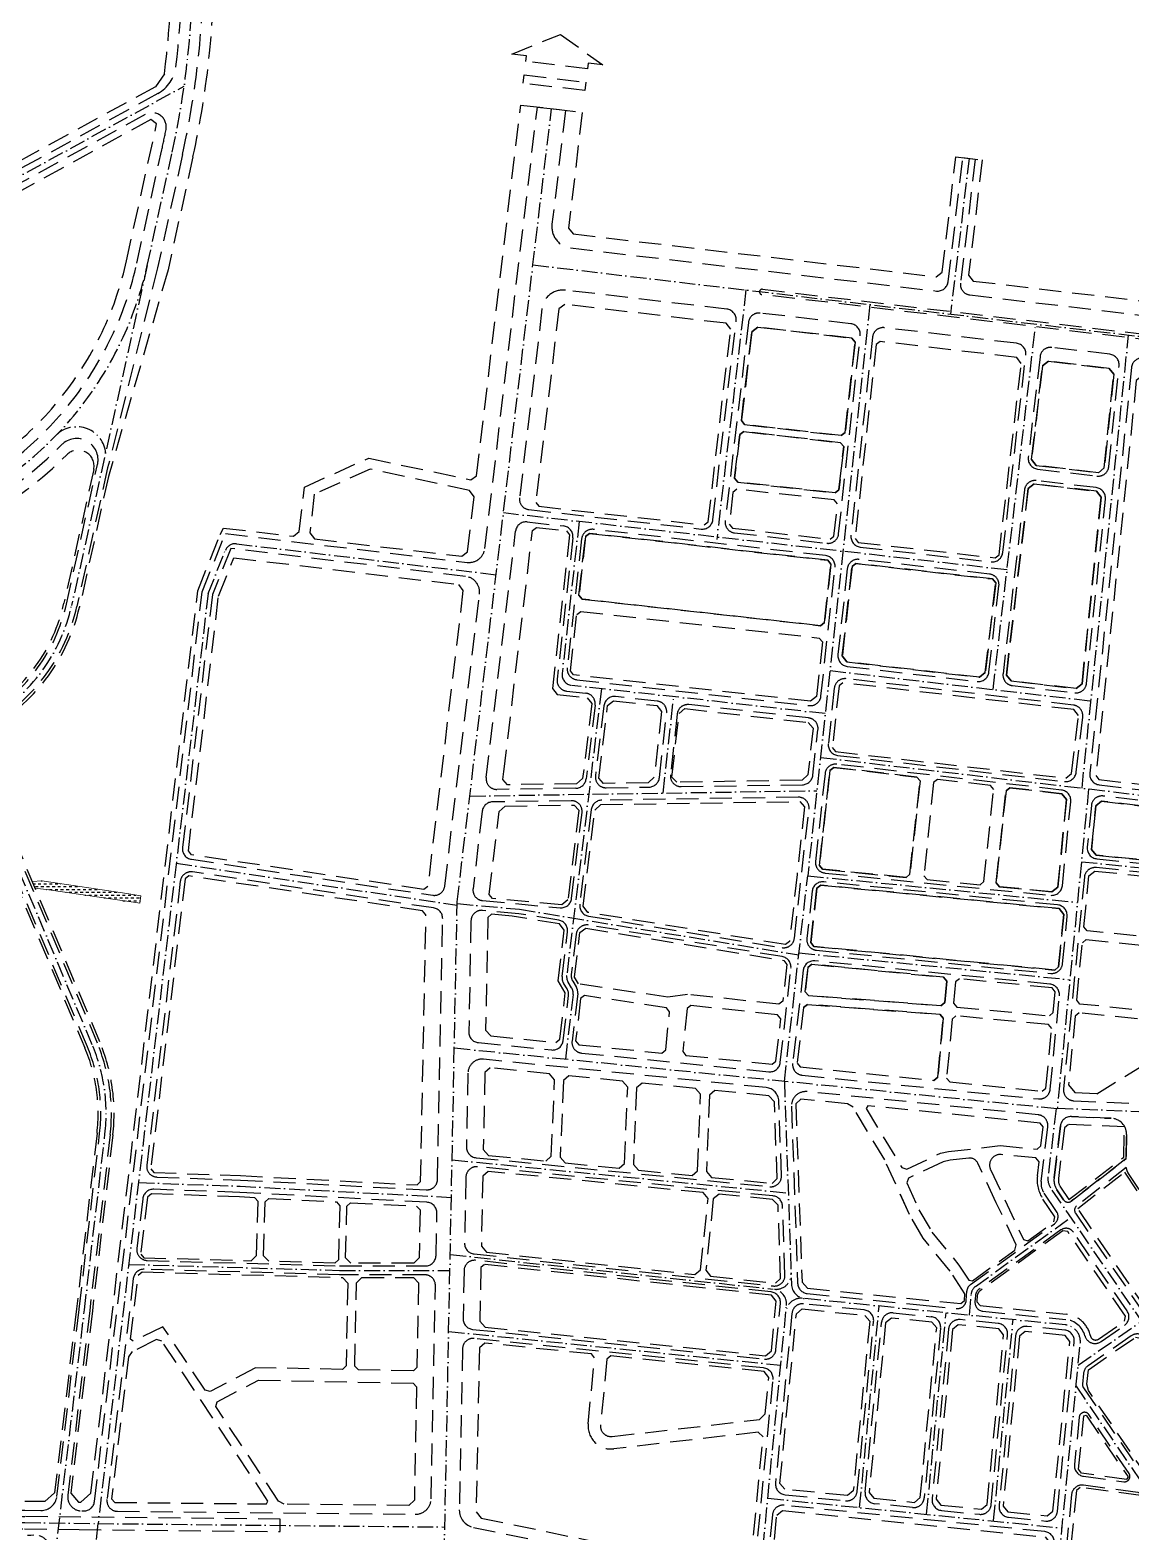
# Model space of a CAD drawing. Header units: metres. Extents: x 566107 to 571261, y 2062953 to 2068466.
# Drawn here: x 569713 to 570334, y 2066411 to 2067259 of the extents above; entities that cross this region are included whole.
import ezdxf

# ---------------------------------------------------------------- set-up
doc = ezdxf.new("R2010")
doc.units = ezdxf.units.M
doc.linetypes.add('ACAD_ISO10W100', pattern=[18.5, 12, -3, 0.5, -3])
doc.linetypes.add('HIDDEN', pattern=[0.375, 0.25, -0.125])
doc.layers.add('datMatNc', color=150, linetype='CONTINUOUS', lineweight=13)
for name, color, linetype in [('hacth sdd', 8, 'CONTINUOUS'), ('LogDg phu', 7, 'CONTINUOUS'), ('TimDg', 222, 'CONTINUOUS'), ('ViaHeSphu', 32, 'CONTINUOUS')]:
    doc.layers.add(name, color=color, linetype=linetype)

msp = doc.modelspace()

# ---------------------------------------------------------------- hatches: boundary and pattern name
at = {"layer": 'hacth sdd'}
h = msp.add_hatch(dxfattribs=at)
h.set_pattern_fill('DASH', color=152, scale=0.5, style=0)
h.paths.add_polyline_path([(569719.37, 2066778.974), (569713.878, 2066778.641), (569715.469, 2066774.863), (569723.256, 2066774.022), (569772.379, 2066766.755), (569774.666, 2066766.417), (569775.155, 2066770.61), (569767.212, 2066771.801)])

# ---------------------------------------------------------------- linework, layer by layer
at = {"layer": 'datMatNc'}
msp.add_lwpolyline([(569719.37, 2066778.974), (569713.878, 2066778.641), (569715.469, 2066774.863), (569723.256, 2066774.022), (569772.379, 2066766.755), (569774.666, 2066766.417), (569775.155, 2066770.61), (569767.212, 2066771.801)], close=True, dxfattribs=at)
at = {"layer": 'LogDg phu', "linetype": 'HIDDEN', "ltscale": 50, "elevation": 0}
msp.add_lwpolyline([(569503.849, 2067289.504, 0.0154612), (569532.185, 2067302.324), (569651.063, 2067360.6), (569705.726, 2067392.461, -0.0470049), (569773.307, 2067423.765, -0.4419747), (569783.733, 2067418.171, -0.0918237), (569795.037, 2067238.6, -0.2418835), (569784.791, 2067223.459), (569580.228, 2067111.38, -0.4143703), (569568.008, 2067114.953), (569516.318, 2067209.416, -0.0979313), (569508.617, 2067233.839), (569507.491, 2067244.018, 0.0398641), (569503.704, 2067263.717), (569499.209, 2067279.986, -0.3782379), (569503.849, 2067289.504)], format="xyb", dxfattribs=at)
at = {"layer": 'LogDg phu', "linetype": 'HIDDEN', "ltscale": 50}
for points in [[(569794.997, 2067422.578, -0.1169751), (569798.765, 2067189.047), (569784.688, 2067125.127), (569756.481, 2067012.149), (569739.053, 2066933.81, -0.2073377), (569690.852, 2066867.592)], [(569645.59, 2066982.149), (569677.079, 2066999.487, 0.2160258), (569772.969, 2067127.707), (569787.045, 2067191.628, 0.0059067), (569789.421, 2067203.055, 0.6357445), (569777.725, 2067211.606), (569582.963, 2067104.897, 0.3884731), (569579.043, 2067093.396), (569624.613, 2066989.275, 0.4410518), (569645.59, 2066982.149)], [(569680.707, 2066853.567), (569750.546, 2066687.68, -0.1293563), (569757.923, 2066635.784), (569746.347, 2066536.521), (569733.959, 2066432.298, 0.4462803), (569741.822, 2066423.354), (569743.002, 2066423.343, 0.3830124), (569749.021, 2066428.637), (569809.775, 2066942.106), (569822.947, 2066975.045), (569959.453, 2066958.816, 0.4142136), (569969.453, 2066966.69), (569999.071, 2067215.813), (570014.959, 2067213.924), (570007.313, 2067149.609, 0.414556), (570017.826, 2067136.275), (570224.294, 2067111.972, 0.4138712), (570230.953, 2067117.223), (570239.279, 2067187.254), (570246.231, 2067186.428), (570237.907, 2067116.419, 0.414556), (570243.164, 2067109.751), (570340.988, 2067098.237, 0.4138712)], [(570535.723, 2067064.743), (570535.373, 2067061.763), (570125.79, 2067109.974, -1), (570126.141, 2067112.953), (570535.723, 2067064.743)], [(569687.805, 2066872.761, 0.2073264), (569733.197, 2066935.117), (569750.764, 2067014.08, 0.7539788), (569730.488, 2067025.093, -0.0729203), (569682.867, 2066988.975), (569639.791, 2066965.258, 0.3878751), (569636.321, 2066955.042), (569671.888, 2066873.777, 0.449859), (569683.28, 2066870.093), (569687.805, 2066872.761)], [(569958.509, 2066950.872), (569826.04, 2066966.621), (569815.64, 2066940.614), (569798.745, 2066797.823, 0.4053914), (569803.818, 2066791.183), (569939.952, 2066770.889, 0.4229253), (569946.795, 2066776.115), (569966.383, 2066940.872, 0.4142136), (569958.509, 2066950.872)], [(570409.512, 2066781.78, 0.4207101), (570416.105, 2066787.27), (570417.879, 2066809.416, 0.4033983), (570412.598, 2066815.854), (570318.487, 2066826.916, 0.4198494), (570311.815, 2066821.543), (570309.508, 2066798.029, 0.4129644), (570314.868, 2066791.474), (570409.512, 2066781.78)], [(570132.057, 2066601.185), (569965.305, 2066617.63, 0.4373992), (569958.718, 2066611.777), (569957.98, 2066574.525, 0.3889521), (569963.34, 2066568.44), (570132.188, 2066550.337, 0.4563624), (570138.824, 2066556.513), (570137.464, 2066595.423, 0.3757088), (570132.057, 2066601.185)], [(569887.409, 2066561.641), (569935.841, 2066561.653, 0.4083575), (569941.839, 2066567.534), (569942.313, 2066591.48, 0.4046777), (569936.629, 2066597.59), (569831.048, 2066603.134), (569782.477, 2066604.906, 0.3905945), (569776.3, 2066599.615), (569772.968, 2066571.457, 0.4405661), (569778.754, 2066564.754), (569887.409, 2066561.641)], [(569941.502, 2066550.534, 0.420094), (569935.502, 2066556.653), (569887.338, 2066556.641), (569777.087, 2066559.8, 0.3881323), (569770.957, 2066554.512), (569756.115, 2066429.86, 0.4463384), (569762.013, 2066423.151), (569930.033, 2066421.457, 0.4113724), (569939.122, 2066430.278), (569941.502, 2066550.534)], [(569632.618, 2066453.069, 0.2706051), (569714.72, 2066409.838, -0.46256), (569724.052, 2066399.784), (569712.27, 2066300.672)]]:
    msp.add_lwpolyline(points, format="xyb", dxfattribs=at)
for points in [[(569992.9, 2067244.683), (569984.607, 2067245.669), (570012.043, 2067256.828), (570036.022, 2067239.56), (570027.728, 2067240.546), (570027.352, 2067237.386), (569992.525, 2067241.524)], [(570025.854, 2067225.096), (569991.099, 2067229.228), (569991.591, 2067233.972), (570026.418, 2067229.835)]]:
    msp.add_lwpolyline(points, close=True, dxfattribs=at)
for points in [[(570111.261, 2067095.074, 0.4140375), (570106.003, 2067101.73), (570014.965, 2067112.446, 0.4138712), (570001.646, 2067101.945), (569988.962, 2066995.259, 0.4159129), (569994.246, 2066988.589), (570091.489, 2066977.599, 0.4130343), (570098.122, 2066982.863)], [(570181.32, 2067086.877, 0.4116419), (570176.057, 2067093.485), (570124.873, 2067099.509, 0.4143897), (570118.213, 2067094.248), (570105.083, 2066982.125, 0.4153938), (570110.369, 2066975.465), (570162.496, 2066969.574, 0.4154322), (570169.135, 2066974.887)], [(570274.832, 2067075.823, 0.4139204), (570269.574, 2067082.477), (570194.927, 2067091.263, 0.4167899), (570188.261, 2067085.954), (570176.085, 2066974.051, 0.412996), (570181.376, 2066967.44), (570255.192, 2066959.098, 0.4131514), (570261.826, 2066964.365)], [(570327.482, 2067069.709, 0.4098799), (570322.215, 2067076.281), (570289.471, 2067080.135, 0.4145084), (570282.81, 2067074.872), (570276.184, 2067018.089, 0.4140842), (570281.446, 2067011.434), (570314.976, 2067007.507, 0.4183946), (570321.642, 2067012.853)], [(570548.634, 2067044.161, 0.386712), (570543.337, 2067050.254), (570445.048, 2067061.823), (570341.087, 2067074.06, 0.4185605), (570334.417, 2067068.714), (570310.906, 2066839.802, 0.409928), (570316.174, 2066833.23), (570418.047, 2066821.255, -0.4033983), (570423.328, 2066814.817), (570423.015, 2066810.913, 0.5390397), (570430.922, 2066804.752), (570469.606, 2066817.864), (570501.513, 2066849.829, -0.4511904), (570518.494, 2066849.3), (570533.279, 2066830.981, 0.6989942), (570543.946, 2066834.615)], [(570319.749, 2066994.418, 0.4100448), (570314.479, 2067000.99), (570280.694, 2067004.948, 0.414343), (570274.037, 2066999.684), (570261.928, 2066895.912, 0.414318), (570267.194, 2066889.257), (570302.415, 2066885.16, 0.4181601), (570309.077, 2066890.506)], [(569986.719, 2066976.392, -0.4125163), (569993.351, 2066981.645), (570013.806, 2066979.334, -0.4137175), (570019.095, 2066972.708), (570010.202, 2066892.803, 0.4142136), (570015.501, 2066886.176), (570026.359, 2066884.967, -0.4171687), (570031.652, 2066878.28), (570026.586, 2066836.588, -0.3748253), (570020.722, 2066831.312), (569976.236, 2066830.627, -0.4539501), (569970.186, 2066837.334)], [(570167.08, 2066955.998, 0.412996), (570161.789, 2066962.609), (570030.698, 2066977.425, 0.4147098), (570024.061, 2066972.126), (570015.945, 2066899.207, 0.4142136), (570021.245, 2066892.58), (570152.539, 2066877.967, 0.4149357), (570159.168, 2066883.281)], [(570259.624, 2066945.492, 0.4152766), (570254.338, 2066952.15), (570180.669, 2066960.476, 0.4154322), (570174.03, 2066955.163), (570168.757, 2066906.703, 0.4120405), (570174.029, 2066900.094), (570247.293, 2066891.572, 0.4141076), (570253.946, 2066896.836)], [(570306.923, 2066871.545, 0.4143477), (570301.656, 2066878.201), (570173.36, 2066893.124, 0.41639), (570166.702, 2066887.814), (570163.29, 2066856.458, 0.4123432), (570168.568, 2066849.848), (570296.633, 2066835.086, 0.4137764), (570303.279, 2066840.35)], [(570072.044, 2066873.846, 0.4142136), (570066.745, 2066880.473), (570043.256, 2066883.087, 0.4112646), (570036.636, 2066877.847), (570031.83, 2066838.299, 0.4547303), (570037.879, 2066831.576), (570062.104, 2066831.95, 0.3777018), (570067.975, 2066837.285)], [(570157.476, 2066864.325, 0.4147975), (570152.177, 2066870.964), (570084.634, 2066878.481, 0.4142136), (570078.007, 2066873.182), (570074.191, 2066838.892, 0.451693), (570080.246, 2066832.229), (570148.692, 2066833.283, 0.3771325), (570154.561, 2066838.607)], [(569676.33, 2066848.501, 0.4540943), (569664.894, 2066852.288), (569477.23, 2066741.651, 0.4230847), (569474.527, 2066730.491), (569485.396, 2066713.265), (569564.883, 2066586.343), (569596.103, 2066537.643), (569629.818, 2066482.127), (569640.046, 2066467.616), (569644.497, 2066460.477, 0.255677), (569709.751, 2066423.755), (569718.787, 2066423.647, 0.3833944), (569727.832, 2066431.584), (569740.389, 2066537.223), (569751.963, 2066636.479, 0.1293563), (569745.016, 2066685.352)], [(570300.175, 2066823.698, 0.4096928), (570294.891, 2066830.253), (570168.104, 2066844.869, 0.4160864), (570161.452, 2066839.557), (570156.064, 2066790.042, 0.4171685), (570161.44, 2066783.421), (570288.886, 2066770.853, 0.4139182), (570295.445, 2066776.229)], [(570024.272, 2066817.55, 0.4547303), (570018.224, 2066824.273), (569973.788, 2066823.588, 0.375563), (569967.923, 2066818.297), (569962.724, 2066774.569, 0.4219681), (569968.131, 2066767.886), (570011.878, 2066763.853, 0.4057479), (570018.385, 2066769.104)], [(570152.404, 2066819.572, 0.4522931), (570146.35, 2066826.247), (570035.381, 2066824.537, 0.3748253), (570029.517, 2066819.262), (570023.017, 2066765.771, 0.4023949), (570028.009, 2066759.125), (570137.207, 2066741.341, 0.4285224), (570144.134, 2066746.588)], [(570391.242, 2066718.667, -0.4142136), (570393.212, 2066726.921), (570431.548, 2066750.487, 0.4142136), (570433.517, 2066758.74), (570424.865, 2066772.816, 0.2334978), (570420.365, 2066775.642), (570314.431, 2066786.493, 0.4154638), (570307.848, 2066781.11), (570296.111, 2066661.49, 0.4302874), (570301.823, 2066654.91), (570367.773, 2066652.056, 0.1497066), (570372.875, 2066653.38), (570407.665, 2066674.766, 0.4142136), (570410.619, 2066687.147)], [(569945.603, 2066757.678, 0.3771457), (569940.489, 2066763.731), (569804.344, 2066784.028, 0.4230911), (569797.501, 2066778.798), (569778.54, 2066618.546, 0.4382338), (569784.279, 2066611.845), (569831.379, 2066610.127), (569936.376, 2066604.613, 0.4238169), (569942.689, 2066610.486)], [(570292.749, 2066765.448), (570160.742, 2066778.466, 0.4099623), (570154.191, 2066773.171), (570151.171, 2066746.518, 0.4184776), (570156.544, 2066739.871), (570288.953, 2066726.813, 0.4143583), (570295.513, 2066732.199), (570298.132, 2066758.891, 0.4140688)], [(570016.084, 2066750.169, 0.4023949), (570011.093, 2066756.814), (569988.624, 2066760.474), (569968.133, 2066762.363, 0.4355041), (569961.583, 2066756.507), (569960.341, 2066693.785, 0.390912), (569965.741, 2066687.696), (570007.059, 2066683.551, 0.4087996), (570013.616, 2066688.811), (570016.643, 2066714.232, 0.1692193), (570015.794, 2066718.088), (570013.881, 2066721.194, -0.1698373), (570013.034, 2066725.064)], [(570142.217, 2066729.676, 0.400048), (570137.22, 2066736.273), (570027.885, 2066754.079, 0.4261319), (570020.965, 2066748.881), (570018.208, 2066726.197, 0.1698373), (570019.055, 2066722.327), (570020.965, 2066719.226, -0.1692193), (570021.814, 2066715.371), (570018.618, 2066688.533, 0.4196483), (570023.977, 2066681.853), (570129.636, 2066671.252, 0.4104588), (570136.197, 2066676.546)], [(570293.744, 2066714.172, 0.4140688), (570288.362, 2066720.729), (570155.682, 2066733.814, 0.4099641), (570149.131, 2066728.518), (570143.18, 2066676.001, 0.4179784), (570148.543, 2066669.355), (570281.991, 2066655.966, 0.4148563), (570288.561, 2066661.35)], [(570135.394, 2066654.671, 0.375224), (570128.198, 2066662.351), (569968.678, 2066678.357, 0.4379055), (569959.881, 2066670.555), (569959.055, 2066628.826, 0.3914019), (569964.465, 2066622.737), (570130.28, 2066606.384, 0.453796), (570136.865, 2066612.565)], [(570284.906, 2066603.225, -0.1789266), (570283.458, 2066609.296), (570287.19, 2066640.248, 0.420085), (570281.832, 2066646.936), (570151.293, 2066660.034, 0.4543085), (570142.499, 2066651.795), (570145.99, 2066551.872, 0.3750464), (570151.384, 2066546.112), (570216.813, 2066539.506), (570235.664, 2066537.603, 0.4235249), (570241.155, 2066542.233), (570241.516, 2066547.463, -0.2223391), (570243.571, 2066551.168), (570290.96, 2066585.483, 0.4029732), (570292.187, 2066592.308)], [(570331.499, 2066622.254), (570331.668, 2066635.879, 0.4052153), (570323.058, 2066644.982), (570300.509, 2066645.958, 0.3919068), (570294.293, 2066640.682), (570290.762, 2066611.395, 0.1789266), (570292.37, 2066604.649), (570296.157, 2066598.971, 0.4349445), (570300.489, 2066598.263)], [(570300.509, 2066645.958), (570323.058, 2066644.982, -0.4052153), (570331.668, 2066635.879), (570331.499, 2066622.254), (570300.489, 2066598.263, -0.4349445), (570296.157, 2066598.971), (570292.37, 2066604.649, -0.1789266), (570290.762, 2066611.395), (570294.293, 2066640.682, -0.3919068)], [(570440.316, 2066482.374, -0.3708812), (570432.59, 2066483.614), (570369.848, 2066557.899), (570332.441, 2066614.372, -0.1254214), (570331.465, 2066617.17), (570303.485, 2066595.524, 0.3968159), (570302.843, 2066591.46), (570464.583, 2066354.386, 0.4190946), (570473.003, 2066352.868), (570520.043, 2066386.121, 0.3955421), (570522.516, 2066398.183), (570467.125, 2066488.29, 0.4142136), (570454.745, 2066491.244)], [(570331.972, 2066536.343), (570301.688, 2066580.732, 0.4224485), (570294.625, 2066581.964), (570248.398, 2066548.49, 0.2223396), (570246.343, 2066544.785), (570246.11, 2066541.414, 0.4049632), (570250.596, 2066536.095), (570297.352, 2066531.374, -0.3091958), (570308.141, 2066522.28, 0.5162738), (570317.341, 2066518.953), (570330.434, 2066528.031, 0.4120143)], [(570136.282, 2066540.405, 0.4112324), (570130.95, 2066546.95), (569964.311, 2066564.816, 0.4399345), (569957.672, 2066558.969), (569957.137, 2066531.931, 0.3904667), (569962.528, 2066525.843), (570127.187, 2066509.065, 0.4156581), (570133.767, 2066514.455)], [(570179.621, 2066434.487), (570188.906, 2066530.287, 0.4130404), (570183.537, 2066536.835), (570149.356, 2066540.286, 0.4153877), (570142.781, 2066534.895), (570133.496, 2066439.095, 0.4130404), (570138.866, 2066432.547), (570173.047, 2066429.096, 0.4153877)], [(570210.855, 2066425.279), (570189.463, 2066427.438, -0.4130404), (570184.094, 2066433.987), (570193.379, 2066529.787, -0.4153877), (570199.954, 2066535.178), (570221.345, 2066533.018, -0.4130404), (570226.714, 2066526.469), (570217.43, 2066430.67, -0.4153877)], [(570255.238, 2066426.852), (570264.522, 2066522.652, 0.4130404), (570259.153, 2066529.201), (570237.762, 2066531.36, 0.4153877), (570231.187, 2066525.969), (570221.902, 2066430.17, 0.4130404), (570227.271, 2066423.621), (570248.663, 2066421.461, 0.4153877)], [(570259.71, 2066426.352, 0.4130404), (570265.08, 2066419.804), (570286.058, 2066417.686, 0.4147776), (570292.632, 2066423.064), (570302.116, 2066518.844, 0.4136498), (570296.748, 2066525.405), (570275.57, 2066527.543, 0.4153877), (570268.995, 2066522.152)], [(570132.127, 2066497.534, 0.4127705), (570126.763, 2066504.082), (569963.407, 2066520.727, 0.438366), (569956.8, 2066514.877), (569955.002, 2066424.054, 0.3615908), (569962.986, 2066414.061), (570112.176, 2066383.393, 0.4456509), (570121.75, 2066390.457)], [(570342.68, 2066520.647, 0.4164163), (570334.305, 2066522.197), (570309.932, 2066505.299, 0.2199163), (570307.379, 2066500.959), (570306.783, 2066494.933, 0.1761124), (570307.29, 2066492.946), (570374.68, 2066394.146), (570392.36, 2066368.551, 0.4125205), (570400.678, 2066367.004), (570427.672, 2066385.421, 0.4142136), (570429.247, 2066393.759)], [(570310.405, 2066477.731, 0.7005178), (570304.941, 2066476.336), (570302.284, 2066449.499, 0.4035229), (570307.445, 2066442.962), (570330.167, 2066439.868, 0.6497247), (570333.05, 2066444.531)], [(569741.363, 2066419.877), (569709.709, 2066420.255, -0.255677), (569641.527, 2066458.625), (569637.076, 2066465.764), (569631.136, 2066462.06), (569635.588, 2066454.921, 0.255677), (569709.625, 2066413.256), (569740.404, 2066412.888), (569853.794, 2066411.725), (569853.865, 2066418.724)], [(570393.423, 2066353.197, 0.2045908), (570392.483, 2066357.815), (570384.225, 2066369.771, 0.1932462), (570380.496, 2066372.238), (570355.202, 2066377.437, 0.4142136), (570348.116, 2066372.768), (570346.022, 2066362.581), (570341.125, 2066363.588), (570351.784, 2066415.445, 0.2030585), (570351.324, 2066417.74), (570342.149, 2066431.191, 0.2123235), (570338.002, 2066433.755), (570307.388, 2066437.924, 0.4249838), (570300.607, 2066432.57), (570292.786, 2066353.585, 0.3840613), (570299.137, 2066344.961), (570382.099, 2066327.907, 0.4142136), (570389.185, 2066332.576)], [(570285.49, 2066411.713), (570138.335, 2066426.57, 0.4153877), (570131.76, 2066421.179), (570128.481, 2066387.344, 0.383462), (570134.832, 2066378.736), (570276.485, 2066349.617, 0.445025), (570286.057, 2066356.665), (570290.858, 2066405.152, 0.4136498)]]:
    msp.add_lwpolyline(points, format="xyb", close=True, dxfattribs=at)
at = {"layer": 'TimDg', "linetype": 'ACAD_ISO10W100', "ltscale": 0.75}
for p, q in [((569953.793, 2066767.218), (570007.015, 2067214.869)), ((569996.533, 2067126.699), (570972.009, 2067011.879)), ((570116.83, 2067112.539), (570100.338, 2066971.693)), ((570186.737, 2067104.31), (570151.655, 2066781.874)), ((570256.322, 2066886.998), (570280.394, 2067093.286)), ((570306.519, 2066831.344), (570332.789, 2067087.119)), ((570264.205, 2066954.557), (569979.887, 2066986.689)), ((570022.629, 2066981.859), (570013.073, 2066896.005)), ((569813.196, 2066941.236), (569822.914, 2066965.537)), ((569829.194, 2066969.267), (569975.744, 2066951.844)), ((569813.196, 2066941.236), (569751.081, 2066416.261)), ((570164.258, 2066897.707), (570311.575, 2066880.57)), ((570161.617, 2066873.435), (570018.373, 2066889.378)), ((570035.29, 2066887.495), (570015.621, 2066725.63)), ((570070.024, 2066828.571), (570076.076, 2066882.956)), ((570158.925, 2066848.693), (570415.323, 2066818.554)), ((569960.888, 2066826.89), (570156.881, 2066829.909)), ((570310.222, 2066830.909), (570292.51, 2066650.388)), ((569795.175, 2066788.933), (569953.755, 2066765.292)), ((570306.198, 2066789.849), (570424.796, 2066777.701)), ((570138.506, 2066665.84), (570151.655, 2066781.874)), ((570151.655, 2066781.874), (570303.931, 2066766.857)), ((569935.242, 2065830.098), (569953.793, 2066767.218)), ((569953.773, 2066766.197), (569988.94, 2066762.955)), ((569988.94, 2066762.955), (570146.601, 2066737.278)), ((570146.72, 2066738.328), (570299.666, 2066723.245)), ((570018.379, 2066718.657), (570016.468, 2066721.76)), ((570019.228, 2066714.801), (570014.875, 2066678.244)), ((570292.51, 2066650.388), (569952.157, 2066684.537)), ((570138.506, 2066665.84), (570142.505, 2066551.382)), ((570292.551, 2066650.807), (570371.132, 2066647.407)), ((570291.945, 2066650.444), (570287.306, 2066611.973)), ((569950.91, 2066621.561), (570140.707, 2066602.844)), ((569773.853, 2066608.723), (569831.251, 2066606.629)), ((569831.195, 2066606.632), (569950.49, 2066600.367)), ((570466.853, 2066344.847), (570288.807, 2066605.824)), ((569949.852, 2066568.126), (570132.138, 2066548.583)), ((569768.39, 2066562.55), (569887.374, 2066559.141)), ((569887.374, 2066559.141), (569949.675, 2066559.156)), ((570297.05, 2066528.39), (570148.66, 2066543.372)), ((570123.757, 2066374.887), (570139.692, 2066539.311)), ((570180.99, 2066425.279), (570192.011, 2066538.995)), ((570218.812, 2066421.613), (570229.819, 2066535.177)), ((569948.993, 2066524.709), (570136.426, 2066505.61)), ((570256.635, 2066417.947), (570267.656, 2066531.663)), ((570304.329, 2066505.673), (570340.174, 2066530.525)), ((570288.035, 2066341.118), (570305.55, 2066518.001)), ((570303.143, 2066493.701), (570372.199, 2066392.459)), ((569750.962, 2066416.262), (569693.584, 2065928.124))]:
    msp.add_line(p, q, dxfattribs=at)
for points in [[(569005.403, 2066622.535), (569083.995, 2066663.92), (569398.866, 2066839.454), (569679.973, 2066994.231, 0.2159494), (569778.829, 2067126.417), (569792.905, 2067190.337, 0.1706125), (569752.813, 2067519.478), (569303.943, 2068427.329)], [(569143.602, 2067291.285), (569180.112, 2067221.426), (569208.113, 2067171.116), (569242.204, 2067110.838), (569288.321, 2067026.705), (569340.147, 2066936.227), (569384.979, 2066861.601), (569428.499, 2066792.194), (569480.316, 2066710.072), (569559.815, 2066583.131), (569591.012, 2066534.466), (569624.708, 2066478.983), (569638.558, 2066456.773, 0.255677), (569709.667, 2066416.756), (569750.962, 2066416.262), (569946.807, 2066414.287)], [(568935.54, 2066749.258, 0.0782398), (569016.776, 2066795.178), (569060.604, 2066829.946, -0.073638), (569086.056, 2066844.452), (569219.139, 2066896.224, 0.0242973), (569228.01, 2066900.181), (569317.738, 2066945.554), (569392.054, 2066998.827), (569473.745, 2067049.301), (569540.759, 2067085.765), (569799.644, 2067227.606)], [(569778.829, 2067126.417), (569736.125, 2066934.463, -0.2073322), (569689.329, 2066870.177), (569469.926, 2066740.828, 0.1516132), (569430.077, 2066696.936), (569427.389, 2066691.172, -0.1421577), (569390.694, 2066649.219), (569095.087, 2066459.86)], [(569728.09, 2067031.241, -0.6108275), (569755.39, 2067020.474)], [(569680.758, 2066000.785), (569715.25, 2066300.323), (569743.368, 2066536.872), (569754.943, 2066636.132, 0.1293563), (569747.781, 2066686.516), (569675.006, 2066859.377, -0.0101776)], [(570243.081, 2066533.838), (570243.897, 2066545.657, -0.2223396), (570246.364, 2066550.103), (570300.216, 2066589.099)]]:
    msp.add_lwpolyline(points, format="xyb", dxfattribs=at)
for points in [[(570242.755, 2067186.841), (570232.305, 2067098.947)], [(570129.148, 2066430.513), (570295.226, 2066413.745)]]:
    msp.add_lwpolyline(points, dxfattribs=at)
for centre, radius, start, end in [((569828.485, 2066963.309), 6, 83.219846, 158.203125), ((570019.036, 2066895.341), 6, 173.649119, 263.649119), ((570021.577, 2066724.907), 6, 173.071634, 211.627572), ((570013.271, 2066715.511), 6, 353.209303, 31.627572), ((570296.241, 2066610.896), 9, 173.12422, 214.303096), ((570133.805, 2066556.953), 8.5, 263.880516, 2.001217), ((570151, 2066551.679), 8.5, 182.001217, 264.234722), ((570131.232, 2066540.131), 8.5, 354.464309, 83.880516), ((570147.806, 2066534.915), 8.5, 84.234722, 174.464309), ((570296.096, 2066518.938), 9.5, 354.345032, 84.234722)]:
    msp.add_arc(centre, radius, start, end, dxfattribs=at)
at = {"layer": 'ViaHeSphu', "linetype": 'HIDDEN', "ltscale": 50}
for points in [[(569801.295, 2067422.141, -0.1159972), (569804.624, 2067187.757), (569790.548, 2067123.836), (569756.931, 2067007.267), (569740.517, 2066933.483, -0.2073404), (569691.614, 2066866.3)], [(569681.825, 2066854.777), (569751.928, 2066688.263, -0.1293563), (569759.412, 2066635.611), (569747.837, 2066536.346), (569735.602, 2066433.419), (569740.03, 2066428.373), (569741.364, 2066428.359), (569747.063, 2066433.369), (569807.331, 2066942.728), (569820.053, 2066974.542), (569821.895, 2066978.191), (569861.33, 2066973.503), (569864.653, 2066976.129), (569867.559, 2067001.329), (569903.926, 2067017.679), (569961.474, 2067005.35), (569964.761, 2067007.7), (569989.638, 2067216.935), (570024.393, 2067212.802), (570016.628, 2067147.492), (570019.253, 2067144.162), (570224.238, 2067120.034), (570227.572, 2067122.663), (570235.307, 2067187.727), (570250.203, 2067185.956), (570242.469, 2067120.909), (570245.094, 2067117.579), (570341.926, 2067106.182)], [(569767.109, 2067128.998), (569784.123, 2067206.257), (569780.814, 2067208.737), (569585.265, 2067101.597), (569583.837, 2067097.407), (569631.255, 2066989.064), (569640.194, 2066986.027), (569674.185, 2067004.743, 0.2159494), (569767.109, 2067128.998)], [(570299.091, 2066599.078), (570330.058, 2066623.035), (570330.426, 2066640.159), (570298.921, 2066641.522), (570296.684, 2066639.623), (570293.244, 2066611.095, 0.1789266), (570294.45, 2066606.036), (570299.091, 2066599.078)], [(570269.367, 2066573.508), (570258.154, 2066597.351), (570247.662, 2066619.66, 0.3222096), (570242.561, 2066622.499), (570232.016, 2066621.274), (570228.224, 2066620.48), (570208.564, 2066611.293), (570207.578, 2066608.625), (570214.479, 2066593.417), (570221.798, 2066580.689), (570237.027, 2066562.18), (570242.605, 2066553.551), (570244.633, 2066553.171), (570268.598, 2066570.525), (570269.367, 2066573.508)], [(570281.33, 2066612.532), (570282.285, 2066620.452), (570280.534, 2066622.63), (570260.915, 2066624.53, 0.5815246), (570254.907, 2066616.004), (570273.489, 2066576.493), (570275.96, 2066575.856), (570290.655, 2066586.497), (570291.165, 2066589.334), (570284.467, 2066599.377, -0.1789266), (570281.33, 2066612.532)], [(570247.389, 2066545.418), (570247.116, 2066541.471), (570248.969, 2066539.275), (570297.653, 2066534.359, -0.3251166), (570311.246, 2066522.211, 0.5347341), (570315.888, 2066520.38), (570330.502, 2066530.512), (570331.019, 2066533.304), (570298.455, 2066581.035), (570295.708, 2066581.514), (570248.985, 2066547.68, 0.2223396), (570247.34, 2066544.716)], [(570034.701, 2066471.914, 0.4775219), (570041.359, 2066465.375), (570124.479, 2066474.942), (570127.749, 2066478.271), (570129.734, 2066498.753), (570127.038, 2066502.043), (570040.486, 2066510.863), (570038.303, 2066509.075), (570034.701, 2066471.914)]]:
    msp.add_lwpolyline(points, format="xyb", dxfattribs=at)
for points in [[(569788.491, 2067234.633), (569783.432, 2067227.276), (569578.304, 2067114.887), (569574.233, 2067116.077), (569521.582, 2067212.297, -0.0979313), (569514.581, 2067234.499), (569513.454, 2067244.678, 0.0398641), (569509.488, 2067265.315), (569505.048, 2067281.382), (569508.329, 2067288.131, 0.0136773), (569533.505, 2067299.63), (569652.48, 2067357.954), (569707.237, 2067389.869, -0.0441124), (569770.027, 2067419.396), (569778.349, 2067414.963, -0.0933344)], [(569731.794, 2066935.72, -0.208097), (569687.043, 2066874.053), (569680.509, 2066870.201), (569674.197, 2066872.242), (569639.132, 2066952.361), (569641.507, 2066959.353), (569685.761, 2066983.719, 0.0706882), (569733.444, 2067019.552, -0.7505015), (569748.594, 2067011.235)], [(569720.962, 2066428.621), (569709.81, 2066428.755, -0.255677), (569648.74, 2066463.123), (569634.928, 2066485.272), (569601.193, 2066540.82), (569569.951, 2066589.554), (569490.476, 2066716.459), (569478.767, 2066735.015), (569480.406, 2066741.783), (569667.754, 2066852.234), (569674.002, 2066850.165), (569743.633, 2066684.77, -0.1293563), (569750.473, 2066636.653), (569738.899, 2066537.398), (569726.552, 2066433.527)], [(570281.33, 2066612.532), (570282.285, 2066620.452), (570280.534, 2066622.63), (570260.915, 2066624.53, 0.5815246), (570254.907, 2066616.004), (570273.489, 2066576.493), (570275.96, 2066575.856), (570290.655, 2066586.497), (570291.165, 2066589.334), (570284.467, 2066599.377, -0.1789276)], [(569964.48, 2066422.891), (569967.36, 2066419.287), (570116.072, 2066388.717), (570119.3, 2066391.099), (570126.479, 2066465.174), (570123.788, 2066467.817), (570042.16, 2066458.42, -0.4775219), (570027.734, 2066472.589), (570031.339, 2066509.785), (570029.542, 2066511.978), (569969.356, 2066518.111), (569966.312, 2066515.415)]]:
    msp.add_lwpolyline(points, format="xyb", close=True, dxfattribs=at)
for points in [[(570108.197, 2067090.396), (570105.566, 2067093.727), (570014.531, 2067104.442), (570011.197, 2067101.814), (569998.221, 2066992.668), (569999.972, 2066990.458), (570093.246, 2066979.916), (570095.466, 2066981.678)], [(570120.114, 2067088.993), (570123.443, 2067091.622), (570176.629, 2067085.362), (570178.399, 2067083.14), (570172.842, 2067032.074), (570170.639, 2067030.316), (570115.998, 2067036.644), (570114.244, 2067038.861)], [(570178.399, 2067083.14), (570176.629, 2067085.362), (570123.443, 2067091.622), (570120.114, 2067088.993), (570114.244, 2067038.861), (570115.998, 2067036.644), (570170.639, 2067030.316), (570172.842, 2067032.074)], [(570272.265, 2067071.084), (570269.634, 2067074.415), (570192.519, 2067083.492), (570190.317, 2067081.737), (570178.41, 2066972.304), (570180.181, 2066970.091), (570257.448, 2066961.359), (570259.667, 2066963.121)], [(570192.519, 2067083.492), (570190.317, 2067081.737), (570178.41, 2066972.304), (570180.181, 2066970.091), (570257.448, 2066961.359), (570259.667, 2066963.121), (570272.265, 2067071.084), (570269.634, 2067074.415)], [(570324.479, 2067064.939), (570321.806, 2067068.274), (570287.545, 2067072.307), (570284.217, 2067069.678), (570278.055, 2067016.866), (570280.687, 2067013.537), (570315.762, 2067009.428), (570319.048, 2067012.064)], [(570431.643, 2067053.332), (570429.832, 2067055.558), (570342.653, 2067065.82), (570337.186, 2067061.417), (570314.289, 2066838.486), (570316.071, 2066836.262), (570412.138, 2066824.97), (570414.209, 2066826.735), (570416.527, 2066881.494)], [(570115.533, 2067032.671), (570170.207, 2067026.339), (570171.977, 2067024.121), (570169.328, 2066999.773), (570167.123, 2066998.004), (570112.18, 2067004.04), (570110.425, 2067006.245), (570113.314, 2067030.915)], [(570171.977, 2067024.121), (570170.207, 2067026.339), (570115.533, 2067032.671), (570113.314, 2067030.915), (570110.425, 2067006.245), (570112.18, 2067004.04), (570167.123, 2066998.004), (570169.328, 2066999.773)], [(570168.463, 2066991.82), (570166.691, 2066994.027), (570111.715, 2067000.067), (570109.494, 2066998.299), (570107.39, 2066980.33), (570109.145, 2066978.119), (570164.282, 2066971.888), (570166.486, 2066973.652)], [(570109.494, 2066998.299), (570107.39, 2066980.33), (570109.145, 2066978.119), (570164.282, 2066971.888), (570166.486, 2066973.652), (570168.463, 2066991.82), (570166.691, 2066994.027), (570111.715, 2067000.067)], [(570306.534, 2066890.217), (570303.247, 2066887.58), (570266.489, 2066891.855), (570263.856, 2066895.182), (570276.139, 2067000.447), (570279.467, 2067003.078), (570314.686, 2066998.952), (570317.359, 2066995.619)], [(570317.359, 2066995.619), (570314.686, 2066998.952), (570279.467, 2067003.078), (570276.139, 2067000.447), (570263.856, 2066895.182), (570266.489, 2066891.855), (570303.247, 2066887.58), (570306.534, 2066890.217)], [(570164.755, 2066957.746), (570162.984, 2066959.958), (570028.424, 2066975.166), (570026.215, 2066973.403), (570022.524, 2066940.235), (570024.29, 2066938.026), (570158.967, 2066923.037), (570161.171, 2066924.804)], [(570161.171, 2066924.804), (570158.967, 2066923.037), (570024.29, 2066938.026), (570022.524, 2066940.235), (570026.215, 2066973.403), (570028.424, 2066975.166), (570162.984, 2066959.958), (570164.755, 2066957.746)], [(569954.443, 2066946.32), (569957.068, 2066942.987), (569937.196, 2066775.848), (569934.982, 2066774.157), (569803.796, 2066793.714), (569802.053, 2066795.995), (569819.061, 2066939.744), (569827.717, 2066961.387)], [(570257.813, 2066947.229), (570256.057, 2066949.44), (570178.883, 2066958.162), (570176.679, 2066956.398), (570171.191, 2066905.961), (570173.847, 2066902.632), (570248.574, 2066893.939), (570251.902, 2066896.573)], [(570248.574, 2066893.939), (570173.847, 2066902.632), (570171.191, 2066905.961), (570176.679, 2066956.398), (570178.883, 2066958.162), (570256.057, 2066949.44), (570257.813, 2066947.229), (570251.902, 2066896.573)], [(570023.516, 2066931.069), (570158.21, 2066916.078), (570159.981, 2066913.868), (570156.627, 2066883.046), (570153.321, 2066880.395), (570019.533, 2066895.286), (570017.767, 2066897.495), (570021.307, 2066929.303)], [(570304.498, 2066872.333), (570301.866, 2066875.659), (570171.555, 2066890.818), (570169.353, 2066889.06), (570165.562, 2066854.221), (570167.332, 2066852.004), (570297.353, 2066837.016), (570300.681, 2066839.652)], [(570304.498, 2066872.333), (570301.866, 2066875.659), (570171.555, 2066890.818), (570169.353, 2066889.06), (570165.562, 2066854.221), (570167.332, 2066852.004), (570297.353, 2066837.016), (570300.681, 2066839.652)], [(570038.677, 2066878.063), (570042.02, 2066880.709), (570066.468, 2066877.988), (570069.118, 2066874.674), (570064.977, 2066837.471), (570061.645, 2066834.443), (570036.323, 2066834.053), (570033.685, 2066836.985)], [(570079.056, 2066873.568), (570082.37, 2066876.218), (570152.023, 2066868.466), (570154.68, 2066865.151), (570151.814, 2066838.809), (570148.49, 2066835.781), (570077.724, 2066834.69), (570075.056, 2066837.626)], [(570207.187, 2066780.92), (570160.103, 2066785.563), (570158.329, 2066787.748), (570164.156, 2066841.298), (570166.359, 2066843.057), (570213.305, 2066837.645), (570215.077, 2066835.428), (570209.392, 2066782.712)], [(570215.077, 2066835.428), (570213.305, 2066837.645), (570166.359, 2066843.057), (570164.156, 2066841.298), (570158.329, 2066787.748), (570160.103, 2066785.563), (570207.187, 2066780.92), (570209.392, 2066782.712)], [(570248.935, 2066776.803), (570251.136, 2066778.595), (570256.657, 2066830.634), (570254.881, 2066832.852), (570224.89, 2066836.31), (570222.697, 2066834.549), (570217.253, 2066781.937), (570219.037, 2066779.751)], [(570256.657, 2066830.634), (570254.881, 2066832.852), (570224.89, 2066836.31), (570222.697, 2066834.549), (570217.253, 2066781.937), (570219.037, 2066779.751), (570248.935, 2066776.803), (570251.136, 2066778.595)], [(570289.575, 2066772.795), (570259.882, 2066775.723), (570258.102, 2066777.908), (570263.612, 2066829.833), (570265.809, 2066831.593), (570295.098, 2066828.216), (570297.781, 2066824.888), (570292.858, 2066775.485)], [(570297.781, 2066824.888), (570295.098, 2066828.216), (570265.809, 2066831.593), (570263.612, 2066829.833), (570258.102, 2066777.908), (570259.882, 2066775.723), (570289.575, 2066772.795), (570292.858, 2066775.485)], [(569971.902, 2066771.304), (569977.475, 2066818.171), (569980.828, 2066821.196), (570019.779, 2066821.796), (570022.417, 2066818.865), (570016.263, 2066768.218), (570012.914, 2066765.515), (569973.658, 2066769.134)], [(570415.953, 2066810.427), (570414.127, 2066812.654), (570317.582, 2066824.002), (570314.31, 2066821.367), (570311.9, 2066796.809), (570314.596, 2066793.513), (570411.795, 2066783.557), (570413.944, 2066785.346)], [(569802.385, 2066781.792), (569800.172, 2066780.101), (569780.811, 2066616.468), (569782.575, 2066614.409), (569831.47, 2066612.625), (569931.127, 2066607.392), (569933.164, 2066609.287), (569936.144, 2066759.846), (569934.205, 2066762.14)], [(570159.11, 2066776.617), (570293.546, 2066763.359), (570296.239, 2066760.079), (570293.327, 2066730.402), (570291.141, 2066728.607), (570155.189, 2066742.015), (570153.424, 2066744.198), (570156.894, 2066774.826)], [(570296.239, 2066760.079), (570293.546, 2066763.359), (570159.11, 2066776.617), (570156.894, 2066774.826), (570153.424, 2066744.198), (570155.189, 2066742.015), (570291.141, 2066728.607), (570293.327, 2066730.402)], [(569971.121, 2066758.327), (569969.863, 2066694.811), (569972.789, 2066691.512), (570009.471, 2066687.831), (570011.698, 2066689.618), (570014.822, 2066715.852), (570010.711, 2066722.528), (570014.2, 2066751.245), (570011.601, 2066754.705), (569984.819, 2066759.067), (569973.152, 2066760.143)], [(570308.917, 2066745.918), (570374.159, 2066739.236), (570376.032, 2066737.035), (570374.14, 2066704.446), (570372.034, 2066702.653), (570305.342, 2066709.484), (570303.548, 2066711.679), (570306.732, 2066744.132)], [(570230.205, 2066722.445), (570228.402, 2066724.633), (570154.05, 2066731.965), (570151.835, 2066730.174), (570150.274, 2066716.4), (570152.043, 2066714.261), (570226.888, 2066708.554), (570229.069, 2066710.393)], [(570288.112, 2066702.853), (570290.298, 2066704.656), (570291.451, 2066716.405), (570289.656, 2066718.592), (570237.358, 2066723.749), (570235.181, 2066721.954), (570234.05, 2066709.954), (570235.854, 2066707.775)], [(570291.451, 2066716.405), (570289.656, 2066718.592), (570237.358, 2066723.749), (570235.181, 2066721.954), (570234.05, 2066709.954), (570235.854, 2066707.775), (570288.112, 2066702.853), (570290.298, 2066704.656)], [(570071.536, 2066683.614), (570073.704, 2066705.101), (570071.926, 2066707.384), (570025.707, 2066714.238), (570023.492, 2066712.546), (570020.654, 2066688.719), (570022.408, 2066686.533), (570069.345, 2066681.824)], [(570082.882, 2066680.515), (570131.555, 2066675.549), (570133.77, 2066677.334), (570136.475, 2066701.204), (570134.712, 2066703.407), (570085.727, 2066708.705), (570083.537, 2066706.93), (570081.093, 2066682.708)], [(570228.225, 2066701.432), (570226.419, 2066703.575), (570151.479, 2066709.29), (570149.26, 2066707.454), (570145.715, 2066676.171), (570147.48, 2066673.984), (570222.918, 2066666.415), (570225.096, 2066668.207)], [(570283.936, 2066660.293), (570286.121, 2066662.084), (570289.42, 2066695.699), (570287.624, 2066697.877), (570235.385, 2066702.798), (570233.206, 2066700.994), (570230.071, 2066667.708), (570231.873, 2066665.517)], [(570289.42, 2066695.699), (570287.624, 2066697.877), (570235.385, 2066702.798), (570233.206, 2066700.994), (570230.071, 2066667.708), (570231.873, 2066665.517), (570283.936, 2066660.293), (570286.121, 2066662.084)], [(570005.941, 2066670.095), (569972.432, 2066673.457), (569969.387, 2066670.757), (569968.528, 2066627.351), (569971.454, 2066624.057), (570003.82, 2066620.865), (570006.934, 2066623.568), (570008.797, 2066666.798)], [(570047.21, 2066665.954), (570016.894, 2066668.996), (570013.78, 2066666.299), (570011.918, 2066623.077), (570014.774, 2066619.785), (570045.168, 2066616.788), (570048.278, 2066619.491), (570050.071, 2066662.658)], [(570056.123, 2066615.707), (570086.423, 2066612.719), (570089.528, 2066615.422), (570091.244, 2066658.527), (570088.379, 2066661.824), (570058.164, 2066664.855), (570055.054, 2066662.158), (570053.262, 2066618.999)], [(570097.379, 2066611.639), (570131.539, 2066608.27), (570134.419, 2066610.974), (570132.903, 2066654.369), (570129.813, 2066657.666), (570099.333, 2066660.725), (570096.228, 2066658.027), (570094.513, 2066614.931)], [(570209.134, 2066590.676), (570195.156, 2066621.482), (570177.242, 2066651.297), (570174.222, 2066653.211), (570147.833, 2066655.858), (570144.953, 2066653.16), (570148.473, 2066552.409), (570151.563, 2066549.109), (570238.021, 2066540.38), (570240.148, 2066542.174), (570240.406, 2066545.9), (570232.175, 2066558.634), (570216.846, 2066577.264)], [(570282.906, 2066642.306), (570185.65, 2066652.064), (570184.69, 2066650.549), (570204.721, 2066617.212), (570207.563, 2066616.345), (570226.632, 2066625.255), (570231.214, 2066626.214), (570260.393, 2066629.603), (570281.132, 2066627.596), (570283.363, 2066629.389), (570284.657, 2066640.121)], [(570284.657, 2066640.121), (570282.906, 2066642.306), (570185.65, 2066652.064), (570184.69, 2066650.549), (570204.721, 2066617.212), (570207.563, 2066616.345), (570226.632, 2066625.255), (570231.214, 2066626.214), (570260.393, 2066629.603), (570281.132, 2066627.596), (570283.363, 2066629.389)], [(569970.371, 2066569.446), (570087.929, 2066556.843), (570091.222, 2066559.507), (570095.407, 2066599.775), (570092.731, 2066603.053), (569971.275, 2066615.031), (569968.231, 2066612.326), (569967.447, 2066572.766)], [(569840.511, 2066567.487), (569841.41, 2066598.084), (569839.472, 2066600.188), (569830.936, 2066600.637), (569781.16, 2066602.452), (569778.926, 2066600.539), (569775.118, 2066568.352), (569776.882, 2066566.308), (569837.424, 2066564.574)], [(569886.726, 2066565.162), (569884.673, 2066563.22), (569847.425, 2066564.287), (569844.507, 2066567.372), (569845.336, 2066597.878), (569847.388, 2066599.773), (569885.59, 2066597.767), (569887.534, 2066595.663)], [(570133.51, 2066551.956), (570136.388, 2066554.634), (570134.946, 2066595.902), (570131.856, 2066599.195), (570101.688, 2066602.17), (570098.392, 2066599.48), (570094.205, 2066559.187), (570096.877, 2066555.883)], [(569893.673, 2066563.142), (569890.753, 2066566.141), (569891.53, 2066595.453), (569893.58, 2066597.347), (569930.889, 2066595.388), (569932.847, 2066593.284), (569932.31, 2066566.151), (569929.25, 2066563.151)], [(569775.935, 2066558.332), (569889.032, 2066555.092), (569891.972, 2066552.006), (569891.045, 2066505.217), (569889.006, 2066503.257), (569839.882, 2066504.23), (569814.343, 2066490.727), (569811.469, 2066491.458), (569787.634, 2066527.373), (569770.961, 2066519.2), (569769.402, 2066520.305), (569773.7, 2066556.404)], [(569967.209, 2066560.741), (569966.61, 2066530.443), (569969.535, 2066527.139), (570127.907, 2066511.002), (570131.181, 2066513.683), (570133.911, 2066541.855), (570131.217, 2066545.161), (569969.238, 2066562.528)], [(569896.975, 2066552.144), (569900.035, 2066555.144), (569929.092, 2066555.151), (569932.032, 2066552.152), (569931.088, 2066504.425), (569929.048, 2066502.465), (569898.005, 2066503.079), (569896.045, 2066505.118)], [(570148.545, 2066537.353), (570183.97, 2066533.776), (570186.665, 2066530.489), (570177.38, 2066434.689), (570174.106, 2066432.004), (570138.681, 2066435.581), (570135.986, 2066438.868), (570145.271, 2066534.668)], [(570224.473, 2066526.671), (570221.778, 2066529.959), (570198.894, 2066532.269), (570195.62, 2066529.585), (570186.335, 2066433.785), (570189.03, 2066430.497), (570211.914, 2066428.187), (570215.189, 2066430.872)], [(570262.281, 2066522.854), (570259.586, 2066526.142), (570236.702, 2066528.452), (570233.428, 2066525.767), (570224.143, 2066429.968), (570226.839, 2066426.68), (570249.722, 2066424.37), (570252.997, 2066427.054)], [(570290.143, 2066423.304), (570299.628, 2066519.084), (570296.938, 2066522.37), (570274.51, 2066524.635), (570271.236, 2066521.95), (570261.951, 2066426.15), (570264.647, 2066422.863), (570286.863, 2066420.62)], [(569770.257, 2066513.286), (569768.225, 2066510.42), (569758.67, 2066430.173), (569760.434, 2066428.167), (569846.058, 2066427.304), (569846.952, 2066428.95), (569787, 2066519.285), (569784.099, 2066520.071)], [(569841.553, 2066497.195), (569928.91, 2066495.466), (569930.87, 2066493.427), (569929.604, 2066429.461), (569926.544, 2066426.492), (569856.099, 2066427.202), (569852.993, 2066428.889), (569817.57, 2066482.264), (569818.233, 2066484.865)], [(570308.845, 2066477.356), (570332.584, 2066442.552), (570331.73, 2066441.169), (570306.322, 2066444.629), (570304.538, 2066446.889), (570307.521, 2066477.018)], [(570298.071, 2066351.305), (570385.756, 2066333.281), (570388.118, 2066334.837), (570391.938, 2066353.422), (570391.204, 2066357.027), (570383.1, 2066368.759), (570380.005, 2066370.807), (570352.451, 2066376.472), (570350.089, 2066374.915), (570347.492, 2066362.279), (570339.655, 2066363.89), (570350.443, 2066416.369), (570339.782, 2066431.999), (570305.533, 2066436.663), (570303.355, 2066434.942), (570295.428, 2066354.895)], [(570134.25, 2066420.952), (570137.524, 2066423.637), (570285.681, 2066408.678), (570288.37, 2066405.391), (570283.61, 2066357.324), (570280.376, 2066354.943), (570133.77, 2066385.08), (570131.121, 2066388.67)]]:
    msp.add_lwpolyline(points, close=True, dxfattribs=at)
for points in [[(570105.566, 2067093.727), (570014.531, 2067104.442), (570011.197, 2067101.814), (569998.221, 2066992.668), (569999.972, 2066990.458), (570093.246, 2066979.916), (570095.466, 2066981.678), (570108.197, 2067090.396), (570105.566, 2067093.727)], [(570315.762, 2067009.428), (570280.687, 2067013.537), (570278.055, 2067016.866), (570284.217, 2067069.678), (570287.545, 2067072.307), (570321.806, 2067068.274), (570324.479, 2067064.939), (570319.048, 2067012.064), (570315.762, 2067009.428)], [(569873.247, 2066972.086), (569956.332, 2066962.208), (569959.665, 2066964.833), (569963.342, 2066995.759), (569960.762, 2066999.366), (569904.592, 2067011.4), (569873.129, 2066997.255), (569870.611, 2066975.421), (569873.247, 2066972.086)], [(569980.132, 2066840.527), (569996.332, 2066976.78), (569998.555, 2066978.541), (570015.506, 2066976.626), (570017.272, 2066974.413), (570007.605, 2066887.558), (570010.255, 2066884.244), (570027.112, 2066882.368), (570029.732, 2066879.058), (570024.602, 2066836.845), (570021.241, 2066833.82), (569982.258, 2066833.22), (569979.612, 2066836.153), (569980.16, 2066840.763)], [(570022.524, 2066940.235), (570024.29, 2066938.026)], [(570145.693, 2066782.55), (570141.405, 2066744.708), (570139.206, 2066743.042), (570027.5, 2066761.234), (570024.901, 2066764.695), (570031.5, 2066819.004), (570034.862, 2066822.029), (570147.182, 2066823.759), (570149.857, 2066820.823), (570145.683, 2066782.463)], [(570411.817, 2066783.554), (570314.596, 2066793.513), (570311.9, 2066796.809), (570314.31, 2066821.367), (570317.582, 2066824.002), (570414.127, 2066812.654), (570415.953, 2066810.427), (570413.944, 2066785.346), (570411.795, 2066783.557), (570314.596, 2066793.513)], [(570310.435, 2066781.872), (570313.717, 2066784.556), (570405.106, 2066775.195), (570406.936, 2066772.997), (570406.271, 2066764.706), (570377.438, 2066761.246), (570376.554, 2066746.025), (570374.449, 2066744.232), (570309.405, 2066750.895), (570307.611, 2066753.089), (570310.435, 2066781.872)], [(570022.343, 2066720.803), (570020.025, 2066724.567), (570023.091, 2066749.797), (570026.414, 2066752.293), (570138.191, 2066734.089), (570139.94, 2066731.78), (570137.601, 2066711.141), (570135.387, 2066709.369), (570083.888, 2066714.939), (570072.762, 2066713.326), (570022.343, 2066720.803)], [(570226.799, 2066708.561), (570152.043, 2066714.261), (570150.274, 2066716.4), (570151.835, 2066730.174), (570154.05, 2066731.965), (570228.402, 2066724.633), (570230.205, 2066722.445), (570229.069, 2066710.393), (570226.888, 2066708.554)], [(570149.26, 2066707.454), (570151.479, 2066709.29), (570226.419, 2066703.575), (570228.225, 2066701.432), (570225.096, 2066668.207), (570222.918, 2066666.415)], [(570314.811, 2066658.852), (570375.349, 2066696.065), (570375.063, 2066697.317), (570304.854, 2066704.508), (570302.669, 2066702.722), (570298.85, 2066663.799), (570302.454, 2066659.627), (570315.091, 2066659.024)], [(570209.124, 2066590.698), (570195.156, 2066621.482), (570177.242, 2066651.297), (570174.222, 2066653.211), (570147.833, 2066655.858), (570144.953, 2066653.16), (570148.473, 2066552.409), (570151.563, 2066549.109), (570238.021, 2066540.38), (570240.148, 2066542.174), (570240.406, 2066545.9), (570232.175, 2066558.634), (570216.846, 2066577.264), (570209.146, 2066590.655)], [(570478.034, 2066409.164), (570442.732, 2066463.708), (570409.87, 2066442.566), (570407.061, 2066443.136), (570304.078, 2066594.086), (570330.572, 2066614.583), (570369.021, 2066555.648), (570369.803, 2066556.215), (570373.856, 2066550.922), (570374.247, 2066551.201), (570377.095, 2066547.681), (570379.605, 2066544.583), (570389.912, 2066531.389), (570395.419, 2066524.451), (570435.508, 2066477.071), (570457.922, 2066490.849), (570460.673, 2066490.193), (570510.856, 2066408.557)], [(570310.091, 2066502.976), (570336.702, 2066521.425), (570339.473, 2066520.912), (570428.591, 2066390.285), (570428.066, 2066387.505), (570397.789, 2066366.849), (570395, 2066367.368), (570375.917, 2066394.995), (570310.226, 2066491.303), (570309.296, 2066494.946), (570310.091, 2066502.976)]]:
    msp.add_lwpolyline(points, dxfattribs=at)

doc.saveas('drawing.dxf')
